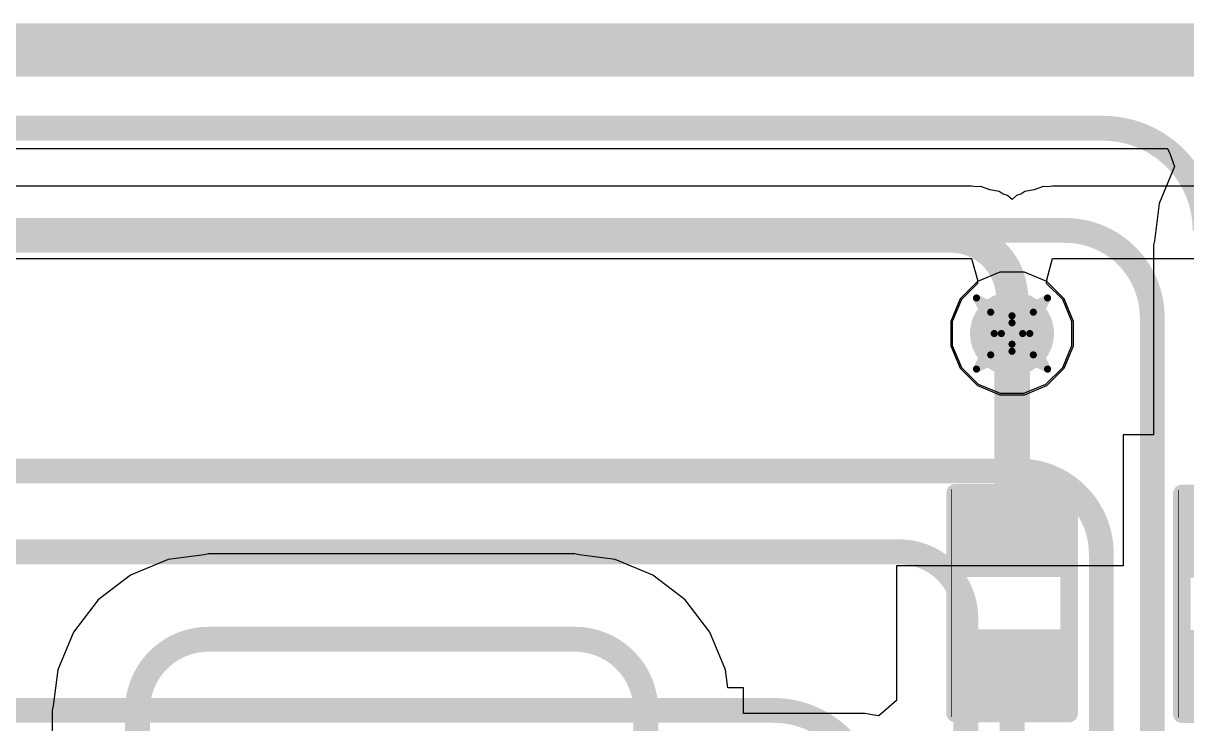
# Model space of a CAD drawing. Header units: inches. Extents: x -2 to 5376, y -4 to 5426.
# Drawn here: x 124.36 to 132.67, y 69.58 to 74.58 of the extents above; entities that cross this region are included whole.
import ezdxf

# ---------------------------------------------------------------- set-up
doc = ezdxf.new("R2010")
doc.units = ezdxf.units.IN
for name, color, linetype in [('Bottom Layer', 5, 'Continuous'), ('Drill Drawing', 1, 'Continuous'), ('Layer 1', 16, 'Continuous'), ('Layer 2', 76, 'Continuous'), ('Top Layer', 1, 'Continuous'), ('Top Overlay', 2, 'Continuous'), ('Top Paste', 8, 'Continuous'), ('Top Solder', 216, 'Continuous'), ('Via Holes', 16, 'Continuous')]:
    doc.layers.add(name, color=color, linetype=linetype)

# ---------------------------------------------------------------- blocks, each defined once
blk = doc.blocks.new('R___0402_160')
at = {"layer": 'Top Layer'}
for points in [[(-0.6985, -0.3175), (-0.6985, 0.3175), (-0.2413, 0.3175), (-0.2413, -0.3175)], [(0.2413, -0.3175), (0.2413, 0.3175), (0.6985, 0.3175), (0.6985, -0.3175)]]:
    blk.add_hatch(color=1, dxfattribs=at).paths.add_polyline_path(points)
at = {"layer": 'Top Paste'}
for points in [[(-0.6985, -0.3175), (-0.6985, 0.3175), (-0.2413, 0.3175), (-0.2413, -0.3175)], [(0.2413, -0.3175), (0.2413, 0.3175), (0.6985, 0.3175), (0.6985, -0.3175)]]:
    blk.add_hatch(color=8, dxfattribs=at).paths.add_polyline_path(points)
at = {"layer": 'Top Solder'}
for points in [[(-0.7535, -0.3725), (-0.7535, 0.3725), (-0.1863, 0.3725), (-0.1863, -0.3725)], [(0.1863, -0.3725), (0.1863, 0.3725), (0.7535, 0.3725), (0.7535, -0.3725)]]:
    blk.add_hatch(color=216, dxfattribs=at).paths.add_polyline_path(points)
at = {"layer": 'Top Overlay'}
for points in [[(-0.7874, 0.4064, 0.127, 0.127, 0), (0.7874, 0.4064, 0.127, 0.127, 0)], [(-0.7874, -0.4064, 0.127, 0.127, 0), (-0.7874, 0.4064, 0.127, 0.127, 0)], [(0.7874, -0.4064, 0.127, 0.127, 0), (0.7874, 0.4064, 0.127, 0.127, 0)], [(0.7874, -0.4064, 0.127, 0.127, 0), (-0.7874, -0.4064, 0.127, 0.127, 0)], [(0.8128, -0.4318, 0.00323, 0.00323, 0), (-0.8128, -0.4318, 0.00323, 0.00323, 0)]]:
    blk.add_lwpolyline(points, format="xyseb", dxfattribs=at)
for points in [[(-0.8191, 0.4064, 0.0635, 0.0635, 1), (-0.7556, 0.4064, 0.0635, 0.0635, 1)], [(-0.8191, 0.4064, 0.0635, 0.0635, 1), (-0.7556, 0.4064, 0.0635, 0.0635, 1)], [(0.7557, 0.4064, 0.0635, 0.0635, 1), (0.8192, 0.4064, 0.0635, 0.0635, 1)], [(0.7557, 0.4064, 0.0635, 0.0635, 1), (0.8192, 0.4064, 0.0635, 0.0635, 1)], [(-0.8191, -0.4064, 0.0635, 0.0635, 1), (-0.7556, -0.4064, 0.0635, 0.0635, 1)], [(-0.8191, -0.4064, 0.0635, 0.0635, 1), (-0.7556, -0.4064, 0.0635, 0.0635, 1)], [(0.7556, -0.4064, 0.0635, 0.0635, 1), (0.8191, -0.4064, 0.0635, 0.0635, 1)], [(0.7556, -0.4064, 0.0635, 0.0635, 1), (0.8191, -0.4064, 0.0635, 0.0635, 1)], [(-0.8136, -0.4318, 0.00161, 0.00161, 1), (-0.812, -0.4318, 0.00161, 0.00161, 1)], [(0.812, -0.4318, 0.00161, 0.00161, 1), (0.8136, -0.4318, 0.00161, 0.00161, 1)]]:
    blk.add_lwpolyline(points, format="xyseb", close=True, dxfattribs=at)
blk = doc.blocks.new('R___0402_177')
at = {"layer": 'Top Layer'}
for points in [[(-0.6985, -0.3175), (-0.6985, 0.3175), (-0.2413, 0.3175), (-0.2413, -0.3175)], [(0.2413, -0.3175), (0.2413, 0.3175), (0.6985, 0.3175), (0.6985, -0.3175)]]:
    blk.add_hatch(color=1, dxfattribs=at).paths.add_polyline_path(points)
at = {"layer": 'Top Paste'}
for points in [[(-0.6985, -0.3175), (-0.6985, 0.3175), (-0.2413, 0.3175), (-0.2413, -0.3175)], [(0.2413, -0.3175), (0.2413, 0.3175), (0.6985, 0.3175), (0.6985, -0.3175)]]:
    blk.add_hatch(color=8, dxfattribs=at).paths.add_polyline_path(points)
at = {"layer": 'Top Solder'}
for points in [[(-0.7535, -0.3725), (-0.7535, 0.3725), (-0.1863, 0.3725), (-0.1863, -0.3725)], [(0.1863, -0.3725), (0.1863, 0.3725), (0.7535, 0.3725), (0.7535, -0.3725)]]:
    blk.add_hatch(color=216, dxfattribs=at).paths.add_polyline_path(points)
at = {"layer": 'Top Overlay'}
for points in [[(0.7874, 0.4064, 0.127, 0.127, 0), (-0.7874, 0.4064, 0.127, 0.127, 0)], [(-0.7874, -0.4064, 0.127, 0.127, 0), (-0.7874, 0.4064, 0.127, 0.127, 0)], [(0.7874, -0.4064, 0.127, 0.127, 0), (0.7874, 0.4064, 0.127, 0.127, 0)], [(0.7874, -0.4064, 0.127, 0.127, 0), (-0.7874, -0.4064, 0.127, 0.127, 0)], [(0.8128, -0.4318, 0.00323, 0.00323, 0), (-0.8128, -0.4318, 0.00323, 0.00323, 0)]]:
    blk.add_lwpolyline(points, format="xyseb", dxfattribs=at)
for points in [[(-0.8191, 0.4064, 0.0635, 0.0635, 1), (-0.7556, 0.4064, 0.0635, 0.0635, 1)], [(-0.8191, 0.4064, 0.0635, 0.0635, 1), (-0.7556, 0.4064, 0.0635, 0.0635, 1)], [(0.7556, 0.4064, 0.0635, 0.0635, 1), (0.8191, 0.4064, 0.0635, 0.0635, 1)], [(0.7556, 0.4064, 0.0635, 0.0635, 1), (0.8191, 0.4064, 0.0635, 0.0635, 1)], [(-0.8191, -0.4064, 0.0635, 0.0635, 1), (-0.7556, -0.4064, 0.0635, 0.0635, 1)], [(-0.8191, -0.4064, 0.0635, 0.0635, 1), (-0.7556, -0.4064, 0.0635, 0.0635, 1)], [(0.7556, -0.4064, 0.0635, 0.0635, 1), (0.8191, -0.4064, 0.0635, 0.0635, 1)], [(0.7556, -0.4064, 0.0635, 0.0635, 1), (0.8191, -0.4064, 0.0635, 0.0635, 1)], [(-0.8136, -0.4318, 0.00161, 0.00161, 1), (-0.812, -0.4318, 0.00161, 0.00161, 1)], [(0.812, -0.4318, 0.00161, 0.00161, 1), (0.8136, -0.4318, 0.00161, 0.00161, 1)]]:
    blk.add_lwpolyline(points, format="xyseb", close=True, dxfattribs=at)

msp = doc.modelspace()

# ---------------------------------------------------------------- hatches: boundary and pattern name
at = {"layer": 'Bottom Layer'}
h = msp.add_hatch(color=5, dxfattribs=at)
edge = h.paths.add_edge_path()
edge.add_arc((131.4189, 72.363), 0.3, 0, 360)
at = {"layer": 'Layer 1'}
h = msp.add_hatch(color=16, dxfattribs=at)
edge = h.paths.add_edge_path()
edge.add_arc((131.4189, 72.363), 0.3, 0, 360)
at = {"layer": 'Layer 2'}
h = msp.add_hatch(color=76, dxfattribs=at)
edge = h.paths.add_edge_path()
edge.add_arc((131.4189, 72.363), 0.3, 0, 360)
at = {"layer": 'Top Layer'}
h = msp.add_hatch(color=1, dxfattribs=at)
edge = h.paths.add_edge_path()
edge.add_arc((131.4189, 72.363), 0.3, 0, 360)
at = {"layer": 'Via Holes'}
h = msp.add_hatch(color=7, dxfattribs=at)
edge = h.paths.add_edge_path()
edge.add_arc((131.4189, 72.363), 0.15, 0, 360)

# ---------------------------------------------------------------- linework, layer by layer
at = {"layer": 'Bottom Layer'}
for p, q in [((131.1301, 73.416), (91.567, 73.416)), ((131.1628, 73.4094), (131.1301, 73.416)), ((131.1961, 73.4117), (131.1628, 73.4094)), ((131.2611, 73.3899), (131.1961, 73.4117)), ((131.6417, 73.4117), (131.5767, 73.3899)), ((131.675, 73.4094), (131.6417, 73.4117)), ((131.7077, 73.416), (131.675, 73.4094)), ((133.9148, 73.416), (131.7077, 73.416)), ((131.3283, 73.3765), (131.2611, 73.3899)), ((131.3561, 73.358), (131.3283, 73.3765)), ((131.3877, 73.3474), (131.3561, 73.358)), ((131.4189, 73.3201), (131.3877, 73.3474)), ((131.4501, 73.3474), (131.4189, 73.3201)), ((131.4818, 73.358), (131.4501, 73.3474)), ((131.5095, 73.3765), (131.4818, 73.358)), ((131.5767, 73.3899), (131.5095, 73.3765)), ((78.74, 72.898), (131.1301, 72.898)), ((131.1301, 72.898), (131.1713, 72.7463)), ((131.6666, 72.7463), (131.7077, 72.898)), ((131.7077, 72.898), (135.68, 72.898)), ((131.1713, 72.7463), (131.1723, 72.7202)), ((131.6656, 72.7202), (131.6666, 72.7463)), ((131.1723, 72.7202), (131.0569, 72.6049)), ((131.7809, 72.6049), (131.6656, 72.7202)), ((131.0569, 72.6049), (130.9919, 72.4479)), ((131.8459, 72.4479), (131.7809, 72.6049)), ((130.9919, 72.4479), (130.9919, 72.2781)), ((131.8459, 72.2781), (131.8459, 72.4479)), ((130.9919, 72.2781), (131.0569, 72.1211)), ((131.7809, 72.1211), (131.8459, 72.2781)), ((131.0569, 72.1211), (131.177, 72.001)), ((131.6608, 72.001), (131.7809, 72.1211)), ((131.177, 72.001), (131.334, 71.936)), ((131.5039, 71.936), (131.6608, 72.001)), ((131.334, 71.936), (131.5039, 71.936))]:
    msp.add_line(p, q, dxfattribs=at)
at = {"layer": 'Drill Drawing'}
for points in [[(131.1649, 72.617, 0.0508, 0.0508, 0), (131.4189, 72.49, 0.0508, 0.0508, 0)], [(131.1649, 72.617, 0.0508, 0.0508, 0), (131.2919, 72.363, 0.0508, 0.0508, 0)], [(131.4189, 72.49, 0.0508, 0.0508, 0), (131.6729, 72.617, 0.0508, 0.0508, 0)], [(131.5459, 72.363, 0.0508, 0.0508, 0), (131.6729, 72.617, 0.0508, 0.0508, 0)], [(131.2665, 72.5154, 0.0508, 0.0508, 0), (131.4189, 72.4392, 0.0508, 0.0508, 0)], [(131.2665, 72.5154, 0.0508, 0.0508, 0), (131.3427, 72.363, 0.0508, 0.0508, 0)], [(131.4189, 72.4392, 0.0508, 0.0508, 0), (131.5713, 72.5154, 0.0508, 0.0508, 0)], [(131.4951, 72.363, 0.0508, 0.0508, 0), (131.5713, 72.5154, 0.0508, 0.0508, 0)], [(131.1649, 72.109, 0.0508, 0.0508, 0), (131.2919, 72.363, 0.0508, 0.0508, 0)], [(131.2665, 72.2106, 0.0508, 0.0508, 0), (131.3427, 72.363, 0.0508, 0.0508, 0)], [(131.2665, 72.2106, 0.0508, 0.0508, 0), (131.4189, 72.2868, 0.0508, 0.0508, 0)], [(131.4189, 72.2868, 0.0508, 0.0508, 0), (131.5713, 72.2106, 0.0508, 0.0508, 0)], [(131.4951, 72.363, 0.0508, 0.0508, 0), (131.5713, 72.2106, 0.0508, 0.0508, 0)], [(131.5459, 72.363, 0.0508, 0.0508, 0), (131.6729, 72.109, 0.0508, 0.0508, 0)], [(131.1649, 72.109, 0.0508, 0.0508, 0), (131.4189, 72.236, 0.0508, 0.0508, 0)], [(131.4189, 72.236, 0.0508, 0.0508, 0), (131.6729, 72.109, 0.0508, 0.0508, 0)]]:
    msp.add_lwpolyline(points, format="xyseb", dxfattribs=at)
for points in [[(131.1522, 72.617, 0.0254, 0.0254, 1), (131.1776, 72.617, 0.0254, 0.0254, 1)], [(131.1522, 72.617, 0.0254, 0.0254, 1), (131.1776, 72.617, 0.0254, 0.0254, 1)], [(131.6602, 72.617, 0.0254, 0.0254, 1), (131.6856, 72.617, 0.0254, 0.0254, 1)], [(131.6602, 72.617, 0.0254, 0.0254, 1), (131.6856, 72.617, 0.0254, 0.0254, 1)], [(131.2538, 72.5154, 0.0254, 0.0254, 1), (131.2792, 72.5154, 0.0254, 0.0254, 1)], [(131.2538, 72.5154, 0.0254, 0.0254, 1), (131.2792, 72.5154, 0.0254, 0.0254, 1)], [(131.4062, 72.49, 0.0254, 0.0254, 1), (131.4316, 72.49, 0.0254, 0.0254, 1)], [(131.4062, 72.49, 0.0254, 0.0254, 1), (131.4316, 72.49, 0.0254, 0.0254, 1)], [(131.5586, 72.5154, 0.0254, 0.0254, 1), (131.584, 72.5154, 0.0254, 0.0254, 1)], [(131.5586, 72.5154, 0.0254, 0.0254, 1), (131.584, 72.5154, 0.0254, 0.0254, 1)], [(131.4062, 72.4392, 0.0254, 0.0254, 1), (131.4316, 72.4392, 0.0254, 0.0254, 1)], [(131.4062, 72.4392, 0.0254, 0.0254, 1), (131.4316, 72.4392, 0.0254, 0.0254, 1)], [(131.2792, 72.363, 0.0254, 0.0254, 1), (131.3046, 72.363, 0.0254, 0.0254, 1)], [(131.2792, 72.363, 0.0254, 0.0254, 1), (131.3046, 72.363, 0.0254, 0.0254, 1)], [(131.33, 72.363, 0.0254, 0.0254, 1), (131.3554, 72.363, 0.0254, 0.0254, 1)], [(131.33, 72.363, 0.0254, 0.0254, 1), (131.3554, 72.363, 0.0254, 0.0254, 1)], [(131.4062, 72.2868, 0.0254, 0.0254, 1), (131.4316, 72.2868, 0.0254, 0.0254, 1)], [(131.4062, 72.2868, 0.0254, 0.0254, 1), (131.4316, 72.2868, 0.0254, 0.0254, 1)], [(131.4824, 72.363, 0.0254, 0.0254, 1), (131.5078, 72.363, 0.0254, 0.0254, 1)], [(131.4824, 72.363, 0.0254, 0.0254, 1), (131.5078, 72.363, 0.0254, 0.0254, 1)], [(131.5332, 72.363, 0.0254, 0.0254, 1), (131.5586, 72.363, 0.0254, 0.0254, 1)], [(131.5332, 72.363, 0.0254, 0.0254, 1), (131.5586, 72.363, 0.0254, 0.0254, 1)], [(131.2538, 72.2106, 0.0254, 0.0254, 1), (131.2792, 72.2106, 0.0254, 0.0254, 1)], [(131.2538, 72.2106, 0.0254, 0.0254, 1), (131.2792, 72.2106, 0.0254, 0.0254, 1)], [(131.4062, 72.236, 0.0254, 0.0254, 1), (131.4316, 72.236, 0.0254, 0.0254, 1)], [(131.4062, 72.236, 0.0254, 0.0254, 1), (131.4316, 72.236, 0.0254, 0.0254, 1)], [(131.5586, 72.2106, 0.0254, 0.0254, 1), (131.584, 72.2106, 0.0254, 0.0254, 1)], [(131.5586, 72.2106, 0.0254, 0.0254, 1), (131.584, 72.2106, 0.0254, 0.0254, 1)], [(131.1522, 72.109, 0.0254, 0.0254, 1), (131.1776, 72.109, 0.0254, 0.0254, 1)], [(131.1522, 72.109, 0.0254, 0.0254, 1), (131.1776, 72.109, 0.0254, 0.0254, 1)], [(131.6602, 72.109, 0.0254, 0.0254, 1), (131.6856, 72.109, 0.0254, 0.0254, 1)], [(131.6602, 72.109, 0.0254, 0.0254, 1), (131.6856, 72.109, 0.0254, 0.0254, 1)]]:
    msp.add_lwpolyline(points, format="xyseb", close=True, dxfattribs=at)
at = {"layer": 'Layer 2'}
for p, q in [((131.1722, 72.7339), (131.0491, 72.6108)), ((131.333, 72.8005), (131.1722, 72.7339)), ((131.42, 72.8005), (131.333, 72.8005)), ((131.507, 72.8005), (131.42, 72.8005)), ((131.6678, 72.7339), (131.507, 72.8005)), ((131.7909, 72.6108), (131.6678, 72.7339)), ((131.0491, 72.6108), (130.9825, 72.45)), ((131.8575, 72.45), (131.7909, 72.6108)), ((130.9825, 72.45), (130.9825, 72.363)), ((131.8575, 72.363), (131.8575, 72.45)), ((130.9825, 72.363), (130.9825, 72.363)), ((130.9825, 72.363), (130.9825, 72.276)), ((131.8575, 72.276), (131.8575, 72.363)), ((130.9825, 72.276), (131.0491, 72.1152)), ((131.7909, 72.1152), (131.8575, 72.276)), ((131.0491, 72.1152), (131.1722, 71.9921)), ((131.6678, 71.9921), (131.7909, 72.1152)), ((131.1722, 71.9921), (131.333, 71.9255)), ((131.507, 71.9255), (131.6678, 71.9921)), ((131.333, 71.9255), (131.42, 71.9255)), ((131.42, 71.9255), (131.507, 71.9255))]:
    msp.add_line(p, q, dxfattribs=at)
for points in [[(64.5897, 73.8289, 0.1778, 0.1778, 0), (132.0694, 73.8289, 0.1778, 0.1778, 0)], [(132.0694, 73.8289, 0.1778, 0.1778, -0.414214), (132.7988, 73.0995, 0.1778, 0.1778, 0)], [(44.2773, 73.0995, 0.1778, 0.1778, 0), (131.7987, 73.0995, 0.1778, 0.1778, 0)], [(131.7987, 73.0995, 0.1778, 0.1778, -0.414214), (132.421, 72.4772, 0.1778, 0.1778, 0)], [(132.421, 38.0916, 0.1778, 0.1778, 0), (132.421, 72.4772, 0.1778, 0.1778, 0)], [(122.8886, 71.381, 0.1778, 0.1778, 0), (131.4681, 71.381, 0.1778, 0.1778, 0)], [(131.4681, 71.381, 0.1778, 0.1778, -0.415016), (132.0566, 70.7941, 0.1778, 0.1778, 0)], [(60.1355, 70.8046, 0.1778, 0.1778, 0), (130.6139, 70.8046, 0.1778, 0.1778, 0)], [(130.6139, 70.8046, 0.1778, 0.1778, -0.414215), (131.0894, 70.3291, 0.1778, 0.1778, 0)], [(132.0566, 42.3046, 0.1778, 0.1778, 0), (132.0566, 70.7941, 0.1778, 0.1778, 0)], [(131.0894, 44.0637, 0.1778, 0.1778, 0), (131.0894, 70.3291, 0.1778, 0.1778, 0)], [(109.5756, 69.6722, 0.1778, 0.1778, 0), (129.7139, 69.6722, 0.1778, 0.1778, 0)], [(129.7139, 69.6722, 0.1778, 0.1778, -0.414214), (130.3998, 68.9863, 0.1778, 0.1778, 0)]]:
    msp.add_lwpolyline(points, format="xyseb", dxfattribs=at)
for points in [[(132.0249, 73.8289, 0.0889, 0.0889, 1), (132.1138, 73.8289, 0.0889, 0.0889, 1)], [(132.0249, 73.8289, 0.0889, 0.0889, 1), (132.1138, 73.8289, 0.0889, 0.0889, 1)], [(131.7543, 73.0995, 0.0889, 0.0889, 1), (131.8432, 73.0995, 0.0889, 0.0889, 1)], [(131.7543, 73.0995, 0.0889, 0.0889, 1), (131.8432, 73.0995, 0.0889, 0.0889, 1)], [(132.3766, 72.4772, 0.0889, 0.0889, 1), (132.4655, 72.4772, 0.0889, 0.0889, 1)], [(132.3766, 72.4772, 0.0889, 0.0889, 1), (132.4655, 72.4772, 0.0889, 0.0889, 1)], [(131.4236, 71.381, 0.0889, 0.0889, 1), (131.5125, 71.381, 0.0889, 0.0889, 1)], [(131.4236, 71.381, 0.0889, 0.0889, 1), (131.5125, 71.381, 0.0889, 0.0889, 1)], [(130.5695, 70.8046, 0.0889, 0.0889, 1), (130.6584, 70.8046, 0.0889, 0.0889, 1)], [(130.5695, 70.8046, 0.0889, 0.0889, 1), (130.6584, 70.8046, 0.0889, 0.0889, 1)], [(132.0121, 70.7941, 0.0889, 0.0889, 1), (132.101, 70.7941, 0.0889, 0.0889, 1)], [(132.0121, 70.7941, 0.0889, 0.0889, 1), (132.101, 70.7941, 0.0889, 0.0889, 1)], [(131.045, 70.3291, 0.0889, 0.0889, 1), (131.1338, 70.3291, 0.0889, 0.0889, 1)], [(131.045, 70.3291, 0.0889, 0.0889, 1), (131.1338, 70.3291, 0.0889, 0.0889, 1)], [(129.6695, 69.6722, 0.0889, 0.0889, 1), (129.7584, 69.6722, 0.0889, 0.0889, 1)], [(129.6695, 69.6722, 0.0889, 0.0889, 1), (129.7584, 69.6722, 0.0889, 0.0889, 1)]]:
    msp.add_lwpolyline(points, format="xyseb", close=True, dxfattribs=at)
at = {"layer": 'Top Layer'}
for p, q in [((123.4592, 73.6833), (132.5304, 73.6833)), ((132.5304, 73.6833), (132.547, 73.6496)), ((132.547, 73.6496), (132.5806, 73.5563)), ((132.5806, 73.5563), (132.4712, 73.2922)), ((132.4712, 73.2922), (132.436, 73.0247)), ((132.436, 73.0247), (132.4303, 72.9962)), ((132.4303, 72.9962), (132.4303, 71.6393)), ((132.4303, 71.6393), (132.2134, 71.6393)), ((132.2134, 71.6393), (132.2134, 70.7045)), ((125.3908, 70.7487), (125.122, 70.6373)), ((125.6471, 70.7824), (125.3908, 70.7487)), ((125.6792, 70.7888), (125.6471, 70.7824)), ((128.2954, 70.7888), (125.6792, 70.7888)), ((128.3275, 70.7824), (128.2954, 70.7888)), ((128.5838, 70.7487), (128.3275, 70.7824)), ((128.8526, 70.6373), (128.5838, 70.7487)), ((132.2134, 70.7045), (130.5945, 70.7045)), ((130.5945, 70.7045), (130.5945, 69.7436)), ((125.122, 70.6373), (124.8912, 70.4602)), ((129.0834, 70.4602), (128.8526, 70.6373)), ((124.8912, 70.4602), (124.7141, 70.2294)), ((129.2605, 70.2294), (129.0834, 70.4602)), ((124.7141, 70.2294), (124.6027, 69.9606)), ((129.3719, 69.9606), (129.2605, 70.2294)), ((124.6027, 69.9606), (124.569, 69.7043)), ((129.3885, 69.834), (129.3719, 69.9606)), ((129.5014, 69.834), (129.3885, 69.834)), ((129.5014, 69.6496), (129.5014, 69.834)), ((130.5945, 69.7436), (130.4675, 69.6322)), ((124.569, 69.7043), (124.5626, 69.6722)), ((124.5626, 69.6722), (124.5626, 64.3626)), ((130.3685, 69.6496), (129.5014, 69.6496)), ((130.4335, 69.6367), (130.3685, 69.6496)), ((130.4675, 69.6322), (130.4335, 69.6367))]:
    msp.add_line(p, q, dxfattribs=at)
for points in [[(123.4592, 74.3878, 0.381, 0.381, 0), (135.8339, 74.3878, 0.381, 0.381, 0)], [(122.5148, 73.0545, 0.2286, 0.2286, 0), (130.9807, 73.0545, 0.2286, 0.2286, 0)], [(130.9807, 73.0545, 0.2286, 0.2286, -0.414214), (131.42, 72.6152, 0.2286, 0.2286, 0)], [(131.42, 72.363, 0.2286, 0.2286, 0), (131.42, 72.6152, 0.2286, 0.2286, 0)], [(131.42, 70.9077, 0.254, 0.254, 0), (131.42, 72.363, 0.254, 0.254, 0)], [(125.1712, 69.6722, 0.1778, 0.1778, -0.414214), (125.6792, 70.1802, 0.1778, 0.1778, 0)], [(125.6792, 70.1802, 0.1778, 0.1778, 0), (128.2954, 70.1802, 0.1778, 0.1778, 0)], [(128.2954, 70.1802, 0.1778, 0.1778, -0.414214), (128.8034, 69.6722, 0.1778, 0.1778, 0)], [(131.42, 68.151, 0.1778, 0.1778, 0), (131.42, 69.9679, 0.1778, 0.1778, 0)], [(125.1712, 64.135, 0.1778, 0.1778, 0), (125.1712, 69.6722, 0.1778, 0.1778, 0)], [(128.8034, 69.041, 0.1778, 0.1778, 0), (128.8034, 69.6722, 0.1778, 0.1778, 0)]]:
    msp.add_lwpolyline(points, format="xyseb", dxfattribs=at)
for points in [[(130.9236, 73.0545, 0.1143, 0.1143, 1), (131.0379, 73.0545, 0.1143, 0.1143, 1)], [(130.9236, 73.0545, 0.1143, 0.1143, 1), (131.0379, 73.0545, 0.1143, 0.1143, 1)], [(131.3629, 72.6152, 0.1143, 0.1143, 1), (131.4772, 72.6152, 0.1143, 0.1143, 1)], [(131.3629, 72.6152, 0.1143, 0.1143, 1), (131.4772, 72.6152, 0.1143, 0.1143, 1)], [(131.3565, 72.363, 0.127, 0.127, 1), (131.4835, 72.363, 0.127, 0.127, 1)], [(131.3629, 72.363, 0.1143, 0.1143, 1), (131.4772, 72.363, 0.1143, 0.1143, 1)], [(131.3565, 70.9077, 0.127, 0.127, 1), (131.4835, 70.9077, 0.127, 0.127, 1)], [(125.6347, 70.1802, 0.0889, 0.0889, 1), (125.7237, 70.1802, 0.0889, 0.0889, 1)], [(125.6347, 70.1802, 0.0889, 0.0889, 1), (125.7237, 70.1802, 0.0889, 0.0889, 1)], [(128.2509, 70.1802, 0.0889, 0.0889, 1), (128.3398, 70.1802, 0.0889, 0.0889, 1)], [(128.2509, 70.1802, 0.0889, 0.0889, 1), (128.3398, 70.1802, 0.0889, 0.0889, 1)], [(131.3756, 69.9679, 0.0889, 0.0889, 1), (131.4645, 69.9679, 0.0889, 0.0889, 1)], [(125.1268, 69.6722, 0.0889, 0.0889, 1), (125.2156, 69.6722, 0.0889, 0.0889, 1)], [(125.1268, 69.6722, 0.0889, 0.0889, 1), (125.2156, 69.6722, 0.0889, 0.0889, 1)], [(128.7589, 69.6722, 0.0889, 0.0889, 1), (128.8478, 69.6722, 0.0889, 0.0889, 1)], [(128.7589, 69.6722, 0.0889, 0.0889, 1), (128.8478, 69.6722, 0.0889, 0.0889, 1)]]:
    msp.add_lwpolyline(points, format="xyseb", close=True, dxfattribs=at)

# ---------------------------------------------------------------- block references
at = {"rotation": 270}
for name, p in [('R___0402_160', (131.42, 70.4378)), ('R___0402_177', (133.0389, 70.4328))]:
    msp.add_blockref(name, p, dxfattribs=at)

doc.saveas('drawing.dxf')
